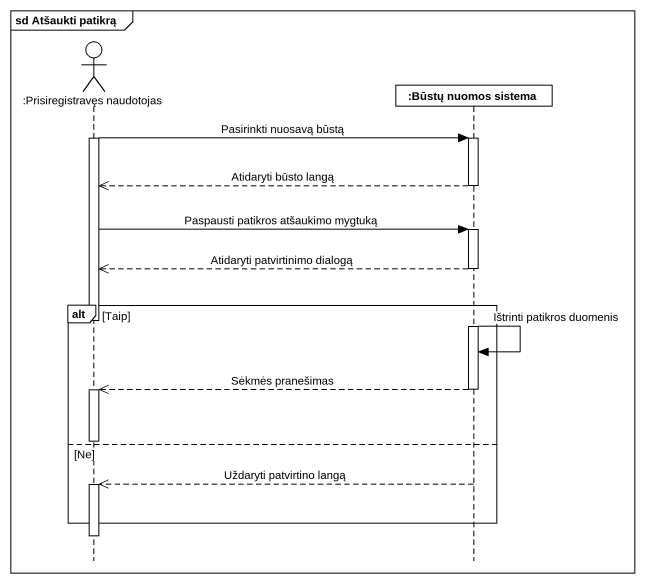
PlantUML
@startuml
mainframe sd Atšaukti patikrą
hide footbox
actor ":Prisiregistravęs naudotojas" as Prisiregistravęs_naudotojas
participant ":Būstų nuomos sistema" as Būstų_nuomos_sistema

activate Prisiregistravęs_naudotojas
Prisiregistravęs_naudotojas -> Būstų_nuomos_sistema : Pasirinkti nuosavą būstą
activate Būstų_nuomos_sistema
Būstų_nuomos_sistema -->> Prisiregistravęs_naudotojas : Atidaryti būsto langą
deactivate Būstų_nuomos_sistema
Prisiregistravęs_naudotojas -> Būstų_nuomos_sistema : Paspausti patikros atšaukimo mygtuką
activate Būstų_nuomos_sistema
Būstų_nuomos_sistema -->> Prisiregistravęs_naudotojas : Atidaryti patvirtinimo dialogą
alt Taip
  deactivate Prisiregistravęs_naudotojas
  Būstų_nuomos_sistema -> Būstų_nuomos_sistema : Ištrinti patikros duomenis
  Būstų_nuomos_sistema -->> Prisiregistravęs_naudotojas : Sėkmės pranešimas
  deactivate Būstų_nuomos_sistema
  activate Prisiregistravęs_naudotojas
  deactivate Prisiregistravęs_naudotojas
else Ne
  Būstų_nuomos_sistema -->> Prisiregistravęs_naudotojas : Uždaryti patvirtino langą
  activate Prisiregistravęs_naudotojas
end
deactivate Prisiregistravęs_naudotojas
@enduml
